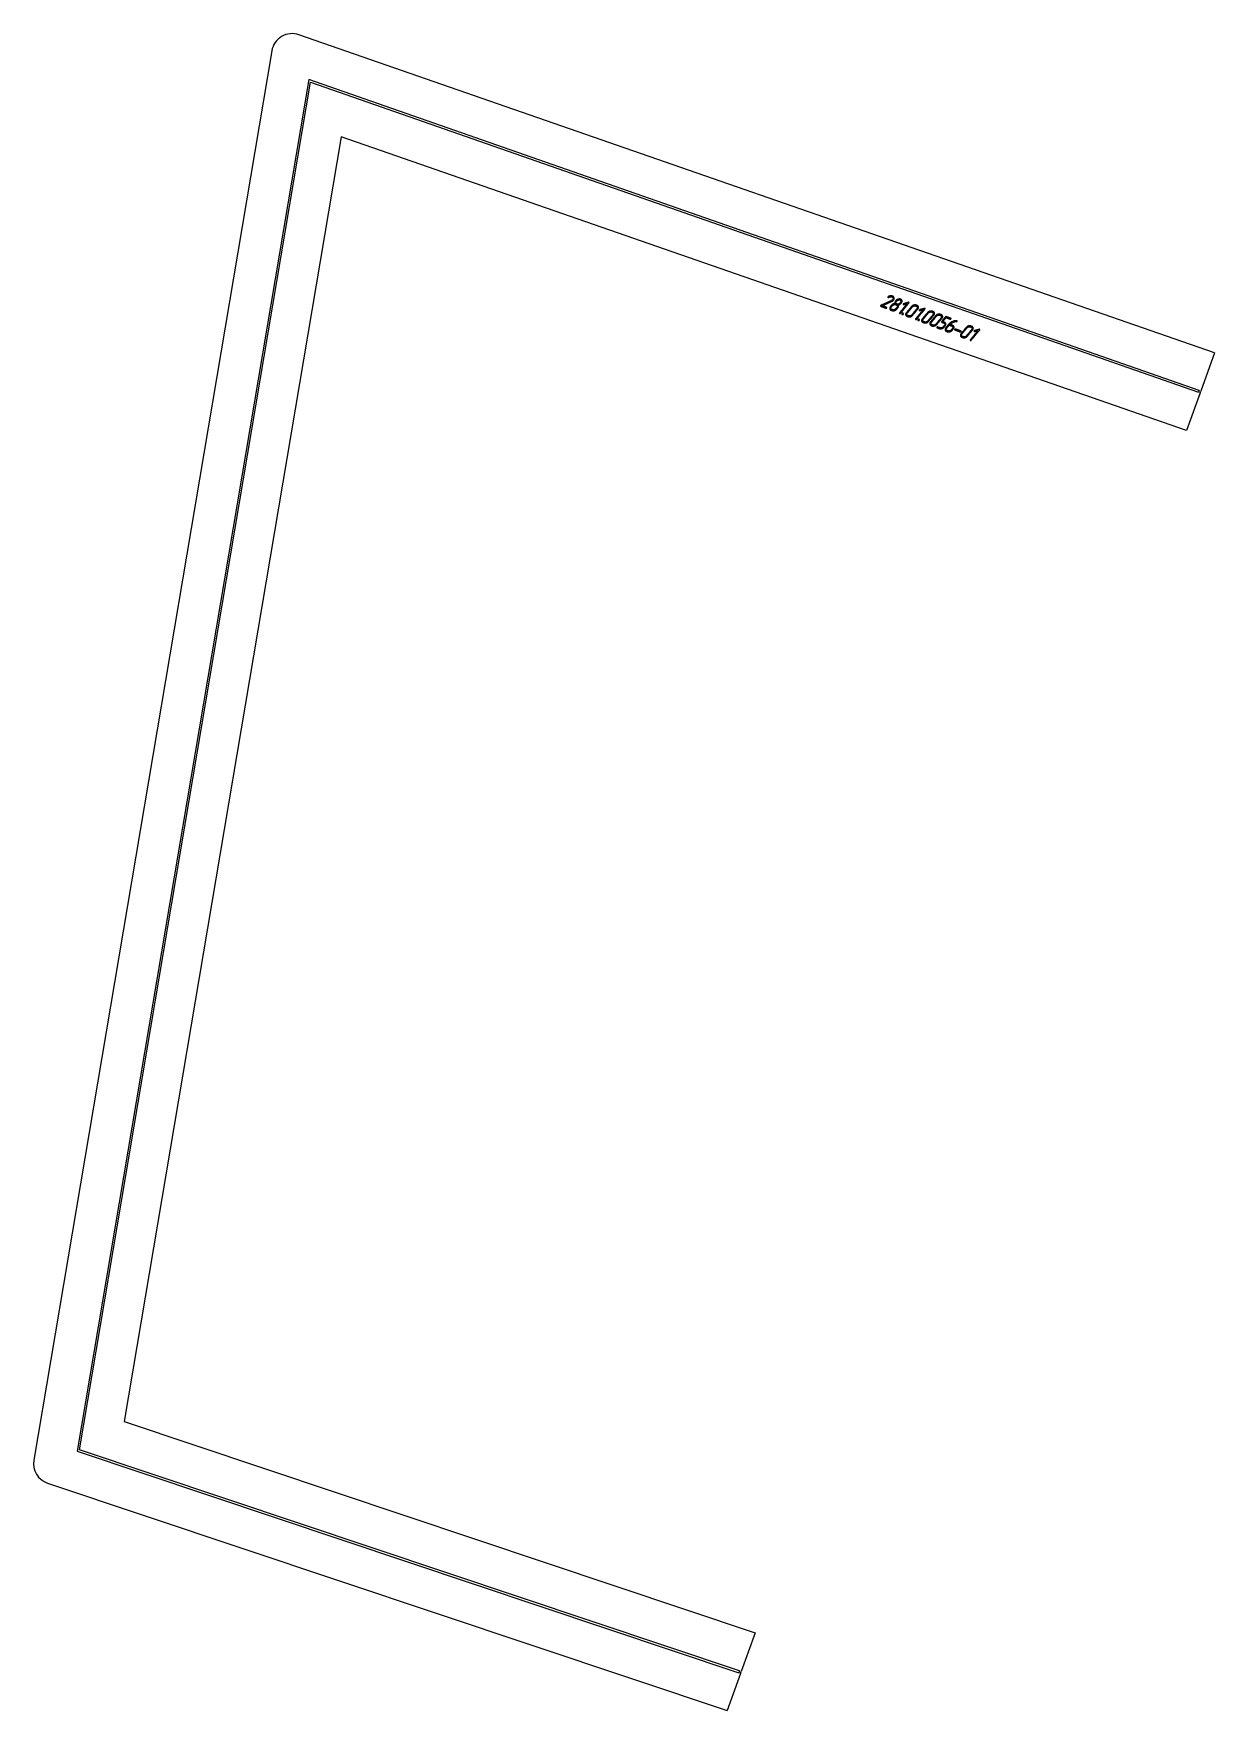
# Model space of a CAD drawing. Header units: millimetres. Extents: x 248 to 1965, y 336 to 2775.
import ezdxf

# ---------------------------------------------------------------- set-up
doc = ezdxf.new("R2010")
doc.units = ezdxf.units.MM
doc.linetypes.add('K5LT_BASIC', pattern=[0])
doc.layers.add('Engraving', color=7, linetype='Continuous')

msp = doc.modelspace()

# ---------------------------------------------------------------- linework, layer by layer
at = {"color": 143, "linetype": 'K5LT_BASIC', "lineweight": 25, "true_color": 0x33acca}
for p, q in [((1965.3, 2310.1), (634.2, 2772.9)), ((594.8, 2749.5), (248.7, 700.4)), ((695.7, 2624.5), (379.9, 756.3)), ((1924.8, 2197.2), (695.7, 2624.5)), ((1965.3, 2310.1), (1945.5, 2254.8)), ((1944.5, 2252), (1924.8, 2197.2)), ((1944.5, 2252), (1945.5, 2254.8)), ((379.9, 756.3), (1297.6, 449.3)), ((268.8, 667), (1257, 336.4)), ((1297.6, 449.3), (1277.4, 393)), ((1276.4, 390.2), (1257, 336.4)), ((1276.4, 390.2), (1277.4, 393))]:
    msp.add_line(p, q, dxfattribs=at)
for centre, start, end in [((624.3, 2744.5), 70.8305, 170.4152), ((278.3, 695.4), 170.4152, 251.502)]:
    msp.add_arc(centre, 30, start, end, dxfattribs=at)
at = {"layer": 'Engraving', "color": 143, "linetype": 'K5LT_BASIC', "lineweight": 25, "true_color": 0x33acca}
for p, q in [((648.6, 2707.8), (311.7, 713.2)), ((1943, 2255.7), (648.6, 2707.8)), ((315.1, 715.2), (650.9, 2703.8)), ((650.9, 2703.8), (1942, 2252.9)), ((1943, 2255.7), (1942, 2252.9)), ((311.7, 713.2), (1273.9, 391)), ((1274.9, 393.9), (315.1, 715.2)), ((1274.9, 393.9), (1273.9, 391))]:
    msp.add_line(p, q, dxfattribs=at)
for points, knots in [([(1487.8, 2375.1), (1483.9, 2376.6), (1479.9, 2378.1), (1479.7, 2378.2), (1479.6, 2378.5), (1479.6, 2378.7), (1479.8, 2379), (1479.9, 2379.1), (1480.1, 2379.2), (1487.7, 2382.6), (1495.3, 2386), (1495.7, 2386.2), (1496, 2386.4), (1496.2, 2386.5), (1496.5, 2386.7), (1497, 2387.1), (1497.4, 2387.5), (1498.4, 2388.7), (1497.9, 2389.9), (1497.8, 2390.4), (1497.3, 2390.9), (1496.8, 2391.4), (1496.2, 2391.6), (1495.3, 2392), (1494.1, 2391.8), (1492.9, 2391.7), (1491.6, 2390.8), (1491.3, 2390.7), (1491.1, 2390.6), (1490.9, 2390.6), (1490.6, 2390.7), (1490.4, 2390.8), (1490.3, 2391), (1490.2, 2391.2), (1490.4, 2391.5), (1490.5, 2391.6), (1490.6, 2391.7), (1492.4, 2392.9), (1494.1, 2393.1), (1495.7, 2393.4), (1497.1, 2392.8), (1499, 2392.1), (1499.5, 2390.4), (1500.1, 2388.6), (1498.8, 2387), (1498.3, 2386.4), (1497.6, 2385.9), (1497, 2385.5), (1495.9, 2385), (1489, 2381.9), (1482.1, 2378.8), (1485.4, 2377.5), (1488.8, 2376.2), (1489, 2376.1), (1489.1, 2375.9), (1489.1, 2375.6), (1489, 2375.4), (1488.8, 2375.2), (1488.5, 2375.1), (1488.2, 2374.9), (1487.8, 2375.1)], [0, 0, 0, 3.047826, 3.047826, 3.226196, 3.226196, 3.425035, 3.425035, 3.570989, 3.570989, 9.561221, 9.561221, 9.825724, 9.825724, 10.050668, 10.050668, 10.473601, 10.473601, 11.396415, 11.396415, 11.832946, 11.832946, 12.317549, 12.317549, 13.072233, 13.072233, 14.062635, 14.062635, 14.240973, 14.240973, 14.40613, 14.40613, 14.588981, 14.588981, 14.779051, 14.779051, 14.881829, 14.881829, 16.249197, 16.249197, 17.325971, 17.325971, 18.610175, 18.610175, 19.935785, 19.935785, 20.483021, 20.483021, 21.195978, 21.195978, 26.62229, 26.62229, 29.191003, 29.191003, 29.365522, 29.365522, 29.547183, 29.547183, 29.763638, 29.763638, 30, 30, 30]), ([(1503.3, 2373.7), (1502.1, 2372.3), (1500.1, 2371.7), (1498.1, 2371.2), (1496.4, 2371.8), (1495.7, 2372), (1495.1, 2372.3), (1493.5, 2372.9), (1493.2, 2374.4), (1492.8, 2375.8), (1494, 2377.3), (1494.9, 2378.4), (1495.9, 2379.6), (1496.6, 2380.5), (1497.8, 2381.1), (1499.1, 2381.7), (1500.6, 2381.8), (1500.3, 2382.6), (1500.5, 2383.4), (1500.6, 2384.3), (1501.3, 2385.1), (1501.8, 2385.7), (1502.3, 2386.3), (1503.4, 2387.6), (1505.5, 2388.3), (1506.5, 2388.6), (1507.4, 2388.6), (1507.8, 2388.5), (1508.3, 2388.5), (1508.5, 2388.4), (1508.7, 2388.4), (1508.9, 2388.3), (1509.1, 2388.2), (1510.8, 2387.6), (1511.2, 2386.1), (1511.3, 2385.4), (1511.1, 2384.7), (1511, 2384.3), (1510.8, 2384), (1510.7, 2383.8), (1510.6, 2383.6), (1510.4, 2383.4), (1510.3, 2383.2), (1509.8, 2382.7), (1509.3, 2382.1), (1508.6, 2381.2), (1507.7, 2380.7), (1506.8, 2380.2), (1505.6, 2379.9), (1506.2, 2379.2), (1506.1, 2378.1), (1506, 2377), (1505.2, 2376), (1504.2, 2374.9), (1503.3, 2373.7)], [0, 0, 0, 1.873598, 1.873598, 3.69261, 3.69261, 4.386884, 4.386884, 5.818535, 5.818535, 7.364988, 7.364988, 8.831065, 8.831065, 10.043454, 10.043454, 11.431214, 11.431214, 12.22177, 12.22177, 13.14885, 13.14885, 13.899491, 13.899491, 15.762312, 15.762312, 16.708293, 16.708293, 17.125443, 17.125443, 17.362221, 17.362221, 17.577677, 17.577677, 19.055802, 19.055802, 19.771228, 19.771228, 20.139764, 20.139764, 20.365597, 20.365597, 20.592941, 20.592941, 21.340886, 21.340886, 22.373032, 22.373032, 23.469845, 23.469845, 24.415003, 24.415003, 25.533412, 25.533412, 27, 27, 27]), ([(1501.9, 2374.2), (1502.9, 2375.4), (1503.8, 2376.6), (1504.6, 2377.5), (1504.4, 2378.5), (1504.2, 2379.4), (1503.1, 2379.9), (1502.4, 2380.1), (1501.8, 2380.4), (1500.7, 2380.8), (1499.3, 2380.4), (1498, 2380), (1497.2, 2379.1), (1496.3, 2377.9), (1495.3, 2376.8), (1494.5, 2375.8), (1494.8, 2374.8), (1495, 2373.9), (1496, 2373.5), (1496.7, 2373.2), (1497.4, 2372.9), (1498.5, 2372.5), (1499.8, 2372.9), (1501.1, 2373.3), (1501.9, 2374.2)], [0, 0, 0, 1.329406, 1.329406, 2.254108, 2.254108, 3.148824, 3.148824, 3.778355, 3.778355, 4.877538, 4.877538, 6.009386, 6.009386, 7.338792, 7.338792, 8.260968, 8.260968, 9.137189, 9.137189, 9.766721, 9.766721, 10.866842, 10.866842, 12, 12, 12]), ([(1508, 2382.6), (1508.5, 2383.2), (1508.9, 2383.8), (1509.7, 2384.7), (1509.5, 2385.7), (1509.3, 2386.6), (1508.2, 2387.1), (1507.1, 2387.5), (1505.8, 2387.1), (1504.4, 2386.7), (1503.6, 2385.8), (1503.1, 2385.2), (1502.7, 2384.6), (1501.9, 2383.6), (1502.1, 2382.7), (1502.3, 2381.7), (1503.4, 2381.3), (1504.5, 2380.9), (1505.8, 2381.2), (1507.1, 2381.6), (1508, 2382.6)], [0, 0, 0, 0.718951, 0.718951, 1.697337, 1.697337, 2.634709, 2.634709, 3.797866, 3.797866, 5.000561, 5.000561, 5.719512, 5.719512, 6.697901, 6.697901, 7.635273, 7.635273, 8.789173, 8.789173, 10, 10, 10]), ([(1508.7, 2367.8), (1508.5, 2367.6), (1508.2, 2367.5), (1507.9, 2367.4), (1507.6, 2367.5), (1507.5, 2367.6), (1507.3, 2367.8), (1507.2, 2368), (1507.4, 2368.3), (1513.1, 2375.2), (1518.7, 2382), (1516.3, 2381.3), (1513.8, 2380.6), (1513.5, 2380.5), (1513.2, 2380.6), (1512.9, 2380.7), (1512.9, 2380.9), (1512.8, 2381.2), (1513, 2381.4), (1513.1, 2381.5), (1513.6, 2381.7), (1517, 2382.7), (1520.4, 2383.7), (1520.7, 2383.8), (1521, 2383.7), (1521.3, 2383.6), (1521.3, 2383.4), (1521.4, 2383.1), (1521.2, 2382.9), (1515, 2375.3), (1508.7, 2367.8)], [0, 0, 0, 0.181151, 0.181151, 0.343934, 0.343934, 0.472146, 0.472146, 0.625059, 0.625059, 5.39951, 5.39951, 6.773407, 6.773407, 6.936544, 6.936544, 7.074093, 7.074093, 7.217588, 7.217588, 7.383484, 7.383484, 9.302301, 9.302301, 9.462957, 9.462957, 9.596849, 9.596849, 9.739807, 9.739807, 15, 15, 15]), ([(1512.6, 2367.9), (1513, 2367.7), (1513.1, 2367.3), (1513.2, 2366.9), (1512.9, 2366.6), (1512.7, 2366.3), (1512.2, 2366.1), (1511.7, 2366), (1511.2, 2366.1), (1510.7, 2366.3), (1510.7, 2366.7), (1510.6, 2367), (1510.9, 2367.4), (1511.1, 2367.6), (1511.6, 2367.8), (1512.1, 2368.1), (1512.6, 2367.9)], [0, 0, 0, 0.855828, 0.855828, 1.74556, 1.74556, 2.805969, 2.805969, 3.96496, 3.96496, 4.876932, 4.876932, 5.801755, 5.801755, 6.76801, 6.76801, 8, 8, 8]), ([(1526.5, 2364.9), (1525.3, 2363.4), (1523.3, 2362.9), (1521.3, 2362.3), (1519.6, 2362.9), (1519, 2363.2), (1518.3, 2363.4), (1516.8, 2364), (1516.4, 2365.5), (1516, 2367), (1517.2, 2368.4), (1521, 2373), (1524.9, 2377.7), (1526, 2379), (1528, 2379.6), (1530, 2380.2), (1531.7, 2379.6), (1532.4, 2379.4), (1533.1, 2379.1), (1534.7, 2378.5), (1535, 2377), (1535.4, 2375.6), (1534.2, 2374.1), (1530.3, 2369.5), (1526.5, 2364.9)], [0, 0, 0, 0.846521, 0.846521, 1.674424, 1.674424, 1.989042, 1.989042, 2.637777, 2.637777, 3.338641, 3.338641, 5.996422, 5.996422, 6.83575, 6.83575, 7.667338, 7.667338, 7.981955, 7.981955, 8.645972, 8.645972, 9.342219, 9.342219, 12, 12, 12]), ([(1525.2, 2365.4), (1529, 2370), (1532.8, 2374.6), (1533.6, 2375.6), (1533.4, 2376.5), (1533.2, 2377.5), (1532.1, 2377.9), (1531.4, 2378.2), (1530.8, 2378.5), (1529.7, 2378.9), (1528.3, 2378.5), (1527, 2378.1), (1526.2, 2377.2), (1522.4, 2372.5), (1518.5, 2367.9), (1517.8, 2367), (1518, 2366), (1518.2, 2365), (1519.3, 2364.6), (1519.9, 2364.3), (1520.6, 2364.1), (1521.7, 2363.7), (1523, 2364), (1524.4, 2364.4), (1525.2, 2365.4)], [0, 0, 0, 3.194824, 3.194824, 3.749556, 3.749556, 4.284872, 4.284872, 4.662943, 4.662943, 5.32312, 5.32312, 6.003067, 6.003067, 9.197891, 9.197891, 9.751896, 9.751896, 10.278148, 10.278148, 10.656218, 10.656218, 11.310094, 11.310094, 12, 12, 12]), ([(1532, 2359), (1531.8, 2358.7), (1531.4, 2358.6), (1531.1, 2358.5), (1530.8, 2358.6), (1530.7, 2358.7), (1530.5, 2359), (1530.4, 2359.2), (1530.7, 2359.5), (1536.3, 2366.3), (1542, 2373.1), (1539.5, 2372.4), (1537.1, 2371.7), (1536.7, 2371.6), (1536.5, 2371.7), (1536.2, 2371.8), (1536.1, 2372.1), (1536.1, 2372.3), (1536.3, 2372.6), (1536.4, 2372.7), (1536.8, 2372.9), (1540.2, 2373.9), (1543.6, 2374.8), (1544, 2374.9), (1544.2, 2374.8), (1544.5, 2374.7), (1544.6, 2374.5), (1544.7, 2374.2), (1544.4, 2374), (1538.2, 2366.5), (1532, 2359)], [0, 0, 0, 0.181151, 0.181151, 0.343934, 0.343934, 0.472146, 0.472146, 0.625059, 0.625059, 5.39951, 5.39951, 6.773407, 6.773407, 6.936544, 6.936544, 7.074093, 7.074093, 7.217588, 7.217588, 7.383484, 7.383484, 9.302301, 9.302301, 9.462957, 9.462957, 9.596849, 9.596849, 9.739807, 9.739807, 15, 15, 15]), ([(1549.7, 2356), (1548.6, 2354.6), (1546.6, 2354), (1544.5, 2353.4), (1542.9, 2354.1), (1542.2, 2354.3), (1541.5, 2354.6), (1540, 2355.1), (1539.6, 2356.6), (1539.2, 2358.1), (1540.4, 2359.5), (1544.3, 2364.2), (1548.1, 2368.8), (1549.3, 2370.2), (1551.3, 2370.8), (1553.3, 2371.4), (1555, 2370.7), (1555.6, 2370.5), (1556.3, 2370.2), (1557.9, 2369.6), (1558.3, 2368.1), (1558.6, 2366.7), (1557.4, 2365.2), (1553.6, 2360.6), (1549.7, 2356)], [0, 0, 0, 0.846521, 0.846521, 1.674424, 1.674424, 1.989042, 1.989042, 2.637777, 2.637777, 3.338641, 3.338641, 5.996422, 5.996422, 6.83575, 6.83575, 7.667338, 7.667338, 7.981955, 7.981955, 8.645972, 8.645972, 9.342219, 9.342219, 12, 12, 12]), ([(1548.4, 2356.5), (1552.2, 2361.1), (1556.1, 2365.7), (1556.9, 2366.7), (1556.6, 2367.7), (1556.4, 2368.7), (1555.3, 2369.1), (1554.7, 2369.3), (1554, 2369.6), (1552.9, 2370), (1551.6, 2369.6), (1550.2, 2369.2), (1549.4, 2368.3), (1545.6, 2363.7), (1541.8, 2359), (1541, 2358.1), (1541.2, 2357.1), (1541.5, 2356.1), (1542.5, 2355.7), (1543.2, 2355.5), (1543.8, 2355.2), (1544.9, 2354.8), (1546.3, 2355.2), (1547.6, 2355.5), (1548.4, 2356.5)], [0, 0, 0, 3.194824, 3.194824, 3.749556, 3.749556, 4.284872, 4.284872, 4.662943, 4.662943, 5.32312, 5.32312, 6.003067, 6.003067, 9.197891, 9.197891, 9.751896, 9.751896, 10.278148, 10.278148, 10.656218, 10.656218, 11.310094, 11.310094, 12, 12, 12]), ([(1561.6, 2351.5), (1560.4, 2350), (1558.4, 2349.5), (1556.4, 2348.9), (1554.7, 2349.5), (1554.1, 2349.8), (1553.4, 2350), (1551.9, 2350.6), (1551.5, 2352.1), (1551.1, 2353.6), (1552.3, 2355), (1556.1, 2359.6), (1560, 2364.3), (1561.1, 2365.7), (1563.1, 2366.3), (1565.2, 2366.8), (1566.8, 2366.2), (1567.5, 2366), (1568.2, 2365.7), (1569.8, 2365.1), (1570.1, 2363.6), (1570.5, 2362.2), (1569.3, 2360.7), (1565.4, 2356.1), (1561.6, 2351.5)], [0, 0, 0, 0.846521, 0.846521, 1.674424, 1.674424, 1.989042, 1.989042, 2.637777, 2.637777, 3.338641, 3.338641, 5.996422, 5.996422, 6.83575, 6.83575, 7.667338, 7.667338, 7.981955, 7.981955, 8.645972, 8.645972, 9.342219, 9.342219, 12, 12, 12]), ([(1560.3, 2352), (1564.1, 2356.6), (1567.9, 2361.2), (1568.7, 2362.2), (1568.5, 2363.1), (1568.3, 2364.1), (1567.2, 2364.5), (1566.5, 2364.8), (1565.9, 2365.1), (1564.8, 2365.5), (1563.4, 2365.1), (1562.1, 2364.7), (1561.3, 2363.8), (1557.5, 2359.1), (1553.6, 2354.5), (1552.9, 2353.6), (1553.1, 2352.6), (1553.3, 2351.6), (1554.4, 2351.2), (1555, 2350.9), (1555.7, 2350.7), (1556.8, 2350.3), (1558.1, 2350.6), (1559.5, 2351), (1560.3, 2352)], [0, 0, 0, 3.194824, 3.194824, 3.749556, 3.749556, 4.284872, 4.284872, 4.662943, 4.662943, 5.32312, 5.32312, 6.003067, 6.003067, 9.197891, 9.197891, 9.751896, 9.751896, 10.278148, 10.278148, 10.656218, 10.656218, 11.310094, 11.310094, 12, 12, 12]), ([(1535.9, 2359), (1536.2, 2358.9), (1536.3, 2358.5), (1536.4, 2358.1), (1536.2, 2357.8), (1535.9, 2357.4), (1535.4, 2357.3), (1534.9, 2357.1), (1534.4, 2357.3), (1534, 2357.5), (1533.9, 2357.8), (1533.9, 2358.2), (1534.2, 2358.5), (1534.3, 2358.7), (1534.9, 2359), (1535.4, 2359.2), (1535.9, 2359)], [0, 0, 0, 0.855828, 0.855828, 1.74556, 1.74556, 2.805969, 2.805969, 3.96496, 3.96496, 4.876932, 4.876932, 5.801755, 5.801755, 6.76801, 6.76801, 8, 8, 8]), ([(1572.1, 2347.5), (1571, 2346), (1568.9, 2345.5), (1566.9, 2344.9), (1565.3, 2345.5), (1563.6, 2346.1), (1562, 2346.8), (1561.7, 2346.9), (1561.6, 2347.1), (1561.6, 2347.4), (1561.8, 2347.6), (1561.9, 2347.7), (1562.2, 2347.9), (1562.6, 2348.1), (1562.9, 2347.9), (1564.6, 2347.3), (1566.2, 2346.7), (1567.3, 2346.2), (1568.7, 2346.6), (1570, 2347), (1570.8, 2348), (1571.8, 2349.1), (1572.7, 2350.3), (1573.5, 2351.2), (1573.3, 2352.2), (1573.1, 2353.2), (1572, 2353.6), (1570.3, 2354.2), (1568.7, 2354.8), (1568, 2355.1), (1568.5, 2355.7), (1571.3, 2359.2), (1574.2, 2362.6), (1574.7, 2363.2), (1575.4, 2362.9), (1578.7, 2361.7), (1582, 2360.4), (1582.2, 2360.3), (1582.3, 2360.1), (1582.4, 2359.8), (1582.2, 2359.6), (1582, 2359.4), (1581.7, 2359.3), (1581.4, 2359.1), (1581, 2359.3), (1578.1, 2360.4), (1575.1, 2361.5), (1572.7, 2358.6), (1570.3, 2355.8), (1571.6, 2355.2), (1572.9, 2354.7), (1574.6, 2354.1), (1574.9, 2352.6), (1575.2, 2351.2), (1574, 2349.8), (1573.1, 2348.6), (1572.1, 2347.5)], [0, 0, 0, 1.351228, 1.351228, 2.662779, 2.662779, 3.922788, 3.922788, 4.107001, 4.107001, 4.292735, 4.292735, 4.485615, 4.485615, 4.734631, 4.734631, 5.994173, 5.994173, 6.866386, 6.866386, 7.769938, 7.769938, 8.830137, 8.830137, 9.565925, 9.565925, 10.270982, 10.270982, 11.530524, 11.530524, 11.910709, 11.910709, 15.09852, 15.09852, 15.55144, 15.55144, 18.061409, 18.061409, 18.233297, 18.233297, 18.412253, 18.412253, 18.625478, 18.625478, 18.858232, 18.858232, 21.116357, 21.116357, 23.772239, 23.772239, 24.780872, 24.780872, 25.83696, 25.83696, 26.939275, 26.939275, 28, 28, 28]), ([(1578.8, 2351.7), (1580.8, 2354.1), (1583.9, 2355.5), (1587.2, 2357.1), (1590.8, 2357), (1591, 2357), (1591.1, 2357), (1591.4, 2356.9), (1591.4, 2356.6), (1591.4, 2356.3), (1591.2, 2356.1), (1591.1, 2356), (1590.9, 2355.9), (1590.7, 2355.8), (1590.4, 2355.7), (1590.2, 2355.8), (1590, 2355.8), (1589.9, 2355.8), (1589.7, 2355.8), (1589.3, 2355.7), (1588.9, 2355.7), (1588.1, 2355.7), (1587.4, 2355.5), (1586.1, 2355.2), (1584.5, 2354.5), (1583.4, 2354), (1582.4, 2353.3), (1581.3, 2352.5), (1580.7, 2351.8), (1582.7, 2351), (1584.6, 2350.3), (1586.3, 2349.6), (1586.6, 2348.2), (1587, 2346.7), (1585.8, 2345.3), (1584.8, 2344.1), (1583.8, 2343), (1582.6, 2341.5), (1580.6, 2341), (1578.6, 2340.4), (1577, 2341), (1576.3, 2341.3), (1575.7, 2341.5), (1574.1, 2342.1), (1573.7, 2343.6), (1573.3, 2345.1), (1574.5, 2346.5), (1576.7, 2349.1), (1578.8, 2351.7)], [0, 0, 0, 2.498316, 2.498316, 5.262484, 5.262484, 5.387819, 5.387819, 5.576565, 5.576565, 5.780812, 5.780812, 5.94013, 5.94013, 6.158112, 6.158112, 6.282716, 6.282716, 6.433855, 6.433855, 6.733626, 6.733626, 7.321232, 7.321232, 8.511503, 8.511503, 9.467261, 9.467261, 10.342598, 10.342598, 11.992145, 11.992145, 13.165958, 13.165958, 14.387907, 14.387907, 15.553255, 15.553255, 17.042108, 17.042108, 18.487785, 18.487785, 19.039603, 19.039603, 20.17753, 20.17753, 21.406839, 21.406839, 24, 24, 24]), ([(1579.7, 2350.6), (1577.8, 2348.3), (1575.9, 2346), (1575.1, 2345.1), (1575.3, 2344.1), (1575.6, 2343.1), (1576.6, 2342.7), (1577.3, 2342.4), (1577.9, 2342.2), (1579.1, 2341.8), (1580.4, 2342.1), (1581.7, 2342.5), (1582.5, 2343.5), (1583.5, 2344.6), (1584.4, 2345.8), (1585.2, 2346.8), (1585, 2347.7), (1584.8, 2348.7), (1583.7, 2349.1), (1581.7, 2349.9), (1579.7, 2350.6)], [0, 0, 0, 2.151609, 2.151609, 2.897861, 2.897861, 3.606926, 3.606926, 4.116362, 4.116362, 5.006613, 5.006613, 5.923599, 5.923599, 6.999394, 6.999394, 7.74769, 7.74769, 8.471721, 8.471721, 10, 10, 10]), ([(1595.8, 2340.7), (1591.8, 2342.2), (1587.9, 2343.7), (1587.6, 2343.9), (1587.5, 2344.1), (1587.5, 2344.3), (1587.7, 2344.6), (1587.8, 2344.7), (1588.1, 2344.9), (1588.5, 2345), (1588.8, 2344.9), (1592.8, 2343.4), (1596.8, 2341.9), (1597, 2341.8), (1597.1, 2341.5), (1597.1, 2341.2), (1597, 2341), (1596.8, 2340.8), (1596.5, 2340.7), (1596.1, 2340.6), (1595.8, 2340.7)], [0, 0, 0, 3.94619, 3.94619, 4.18756, 4.18756, 4.430856, 4.430856, 4.683549, 4.683549, 5.009861, 5.009861, 8.956051, 8.956051, 9.181245, 9.181245, 9.415662, 9.415662, 9.694987, 9.694987, 10, 10, 10]), ([(1606.1, 2334.5), (1604.9, 2333.1), (1602.9, 2332.5), (1600.9, 2331.9), (1599.2, 2332.5), (1598.6, 2332.8), (1597.9, 2333.1), (1596.4, 2333.6), (1596, 2335.1), (1595.6, 2336.6), (1596.8, 2338), (1600.6, 2342.7), (1604.5, 2347.3), (1605.6, 2348.7), (1607.6, 2349.3), (1609.6, 2349.9), (1611.3, 2349.2), (1612, 2349), (1612.6, 2348.7), (1614.3, 2348.1), (1614.6, 2346.6), (1615, 2345.2), (1613.8, 2343.7), (1609.9, 2339.1), (1606.1, 2334.5)], [0, 0, 0, 0.846521, 0.846521, 1.674424, 1.674424, 1.989042, 1.989042, 2.637777, 2.637777, 3.338641, 3.338641, 5.996422, 5.996422, 6.83575, 6.83575, 7.667338, 7.667338, 7.981955, 7.981955, 8.645972, 8.645972, 9.342219, 9.342219, 12, 12, 12]), ([(1604.8, 2335), (1608.6, 2339.6), (1612.4, 2344.2), (1613.2, 2345.2), (1613, 2346.2), (1612.8, 2347.1), (1611.7, 2347.6), (1611, 2347.8), (1610.4, 2348.1), (1609.3, 2348.5), (1607.9, 2348.1), (1606.6, 2347.7), (1605.8, 2346.8), (1602, 2342.2), (1598.1, 2337.5), (1597.4, 2336.6), (1597.6, 2335.6), (1597.8, 2334.6), (1598.9, 2334.2), (1599.5, 2334), (1600.2, 2333.7), (1601.3, 2333.3), (1602.6, 2333.6), (1604, 2334), (1604.8, 2335)], [0, 0, 0, 3.194824, 3.194824, 3.749556, 3.749556, 4.284872, 4.284872, 4.662943, 4.662943, 5.32312, 5.32312, 6.003067, 6.003067, 9.197891, 9.197891, 9.751896, 9.751896, 10.278148, 10.278148, 10.656218, 10.656218, 11.310094, 11.310094, 12, 12, 12]), ([(1611.6, 2328.6), (1611.4, 2328.3), (1611, 2328.2), (1610.7, 2328.2), (1610.4, 2328.3), (1610.3, 2328.3), (1610.1, 2328.6), (1610, 2328.8), (1610.3, 2329.1), (1615.9, 2335.9), (1621.6, 2342.7), (1619.1, 2342), (1616.7, 2341.3), (1616.3, 2341.2), (1616.1, 2341.3), (1615.8, 2341.4), (1615.7, 2341.7), (1615.7, 2341.9), (1615.9, 2342.2), (1615.9, 2342.3), (1616.4, 2342.5), (1619.8, 2343.5), (1623.2, 2344.5), (1623.6, 2344.5), (1623.8, 2344.4), (1624.1, 2344.3), (1624.2, 2344.1), (1624.2, 2343.9), (1624, 2343.6), (1617.8, 2336.1), (1611.6, 2328.6)], [0, 0, 0, 0.181151, 0.181151, 0.343934, 0.343934, 0.472146, 0.472146, 0.625059, 0.625059, 5.39951, 5.39951, 6.773407, 6.773407, 6.936544, 6.936544, 7.074093, 7.074093, 7.217588, 7.217588, 7.383484, 7.383484, 9.302301, 9.302301, 9.462957, 9.462957, 9.596849, 9.596849, 9.739807, 9.739807, 15, 15, 15])]:
    msp.add_open_spline(points, degree=2, knots=knots, dxfattribs=at)

doc.saveas('drawing.dxf')
